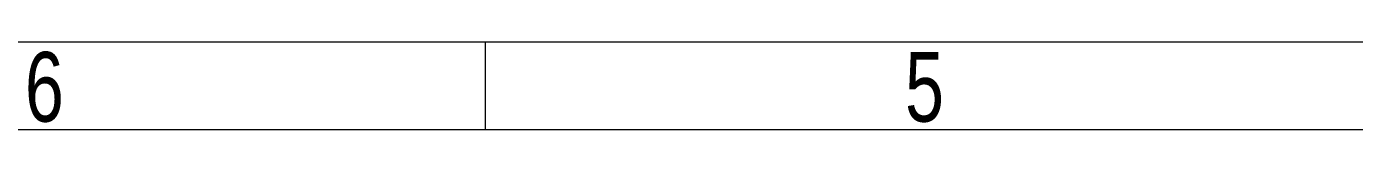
# Model space of a CAD drawing. Header units: millimetres. Extents: x 953 to 17674, y 376 to 6295.
# Drawn here: x 3432 to 4941, y 555 to 655 of the extents above; entities that cross this region are included whole.
import ezdxf

# ---------------------------------------------------------------- set-up
doc = ezdxf.new("R2010")
doc.units = ezdxf.units.MM
doc.styles.add('SLDTEXTSTYLE0', font='TXT', dxfattribs={"width": 0.75})

msp = doc.modelspace()

# ---------------------------------------------------------------- linework, layer by layer
at = {"linetype": 'Continuous', "lineweight": 20}
for p, q in [((8852.90503, 654.87005), (1052.90534, 654.87005)), ((3952.90522, 654.87005), (3952.90522, 554.87005)), ((8952.90502, 554.87005), (952.90534, 554.87005))]:
    msp.add_line(p, q, dxfattribs=at)

# ---------------------------------------------------------------- texts
at = {"linetype": 'Continuous', "lineweight": 20, "char_height": 79.375, "attachment_point": 2, "style": 'SLDTEXTSTYLE0'}
for s, insert in [('6', (3452.10598, 643.64021)), ('5', (4452.10594, 643.64021))]:
    msp.add_mtext(s, dxfattribs=dict(at, insert=insert))

doc.saveas('drawing.dxf')
